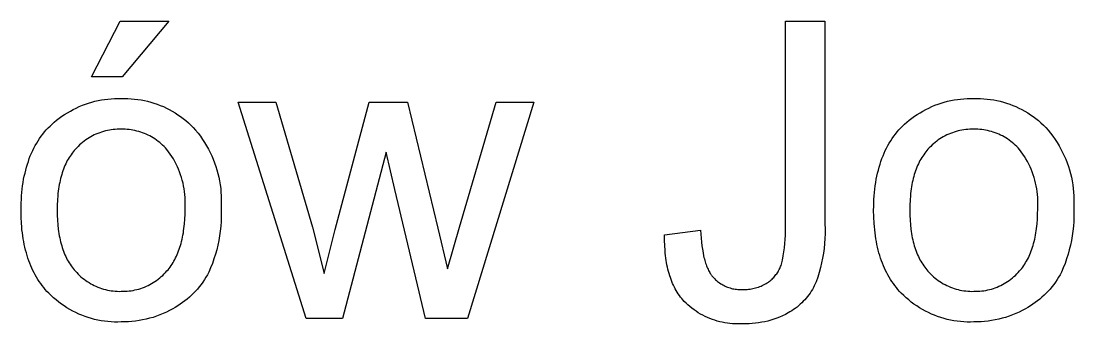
# Model space of a CAD drawing. Header units: millimetres. Extents: x 0 to 4030, y 0 to 2816.
# Drawn here: x 3095.6 to 3196.6, y 176.8 to 205.9 of the extents above; entities that cross this region are included whole.
import ezdxf

# ---------------------------------------------------------------- set-up
doc = ezdxf.new("R2010")
doc.units = ezdxf.units.MM
doc.header["$MEASUREMENT"] = 0
doc.layers.add('Domyślny', color=7, linetype='Continuous', true_color=0x000000)

msp = doc.modelspace()

# ---------------------------------------------------------------- linework, layer by layer
at = {"layer": 'Domyślny'}
for p, q in [((3102.3, 200.55), (3105.06, 205.91)), ((3105.06, 205.91), (3109.73, 205.91)), ((3109.73, 205.91), (3105.24, 200.55)), ((3168.87, 186.17), (3168.87, 205.91)), ((3168.87, 205.91), (3172.67, 205.91)), ((3172.67, 205.91), (3172.67, 186.45)), ((3105.24, 200.55), (3102.3, 200.55)), ((3101.73, 197.94), (3102.03, 198.04)), ((3102.03, 198.04), (3102.33, 198.13)), ((3102.33, 198.13), (3102.64, 198.21)), ((3102.64, 198.21), (3102.95, 198.28)), ((3102.95, 198.28), (3103.26, 198.34)), ((3103.26, 198.34), (3103.57, 198.39)), ((3103.57, 198.39), (3103.89, 198.43)), ((3103.89, 198.43), (3104.21, 198.46)), ((3104.21, 198.46), (3104.52, 198.47)), ((3104.52, 198.47), (3104.84, 198.48)), ((3104.84, 198.48), (3105.16, 198.48)), ((3105.16, 198.48), (3105.48, 198.48)), ((3105.48, 198.48), (3105.8, 198.48)), ((3105.8, 198.48), (3106.12, 198.46)), ((3106.12, 198.46), (3106.43, 198.43)), ((3106.43, 198.43), (3106.75, 198.4)), ((3106.75, 198.4), (3107.07, 198.35)), ((3107.07, 198.35), (3107.38, 198.29)), ((3107.38, 198.29), (3107.69, 198.21)), ((3107.69, 198.21), (3108, 198.13)), ((3108, 198.13), (3108.3, 198.04)), ((3108.3, 198.04), (3108.61, 197.94)), ((3122.89, 177.38), (3116.39, 198.13)), ((3116.39, 198.13), (3119.99, 198.13)), ((3119.99, 198.13), (3123.5, 186.15)), ((3125.69, 185.91), (3128.95, 198.13)), ((3128.95, 198.13), (3132.62, 198.13)), ((3132.62, 198.13), (3135.54, 186.04)), ((3137.6, 186.13), (3141.13, 198.13)), ((3144.75, 198.13), (3138.39, 177.38)), ((3141.13, 198.13), (3144.75, 198.13)), ((3183.52, 197.94), (3183.82, 198.04)), ((3183.82, 198.04), (3184.12, 198.13)), ((3184.12, 198.13), (3184.43, 198.21)), ((3184.43, 198.21), (3184.74, 198.28)), ((3184.74, 198.28), (3185.05, 198.34)), ((3185.05, 198.34), (3185.37, 198.39)), ((3185.37, 198.39), (3185.68, 198.43)), ((3185.68, 198.43), (3186, 198.46)), ((3186, 198.46), (3186.32, 198.47)), ((3186.32, 198.47), (3186.63, 198.48)), ((3186.63, 198.48), (3186.95, 198.48)), ((3186.95, 198.48), (3187.27, 198.48)), ((3187.27, 198.48), (3187.59, 198.48)), ((3187.59, 198.48), (3187.91, 198.46)), ((3187.91, 198.46), (3188.23, 198.43)), ((3188.23, 198.43), (3188.54, 198.4)), ((3188.54, 198.4), (3188.86, 198.35)), ((3188.86, 198.35), (3189.17, 198.29)), ((3189.17, 198.29), (3189.48, 198.21)), ((3189.48, 198.21), (3189.79, 198.13)), ((3189.79, 198.13), (3190.1, 198.04)), ((3190.1, 198.04), (3190.4, 197.94)), ((3099.47, 196.78), (3099.73, 196.96)), ((3099.73, 196.96), (3100, 197.12)), ((3100, 197.12), (3100.28, 197.28)), ((3100.28, 197.28), (3100.56, 197.43)), ((3100.56, 197.43), (3100.84, 197.57)), ((3100.84, 197.57), (3101.13, 197.7)), ((3101.13, 197.7), (3101.43, 197.83)), ((3101.43, 197.83), (3101.73, 197.94)), ((3108.61, 197.94), (3108.91, 197.82)), ((3108.91, 197.82), (3109.2, 197.7)), ((3109.2, 197.7), (3109.49, 197.56)), ((3109.49, 197.56), (3109.77, 197.42)), ((3109.77, 197.42), (3110.05, 197.27)), ((3110.05, 197.27), (3110.33, 197.1)), ((3110.33, 197.1), (3110.6, 196.93)), ((3181.26, 196.78), (3181.53, 196.96)), ((3181.53, 196.96), (3181.8, 197.12)), ((3181.8, 197.12), (3182.07, 197.28)), ((3182.07, 197.28), (3182.35, 197.43)), ((3182.35, 197.43), (3182.64, 197.57)), ((3182.64, 197.57), (3182.93, 197.7)), ((3182.93, 197.7), (3183.22, 197.83)), ((3183.22, 197.83), (3183.52, 197.94)), ((3190.4, 197.94), (3190.7, 197.82)), ((3190.7, 197.82), (3190.99, 197.7)), ((3190.99, 197.7), (3191.28, 197.56)), ((3191.28, 197.56), (3191.57, 197.42)), ((3191.57, 197.42), (3191.84, 197.27)), ((3191.84, 197.27), (3192.12, 197.1)), ((3192.12, 197.1), (3192.39, 196.93)), ((3098.33, 195.84), (3098.52, 196.02)), ((3098.52, 196.02), (3098.72, 196.2)), ((3098.72, 196.2), (3098.96, 196.4)), ((3098.96, 196.4), (3099.21, 196.59)), ((3099.21, 196.59), (3099.47, 196.78)), ((3110.6, 196.93), (3110.86, 196.75)), ((3110.86, 196.75), (3111.11, 196.56)), ((3111.11, 196.56), (3111.36, 196.36)), ((3111.36, 196.36), (3111.6, 196.15)), ((3111.6, 196.15), (3111.84, 195.93)), ((3180.12, 195.84), (3180.31, 196.02)), ((3180.31, 196.02), (3180.51, 196.2)), ((3180.51, 196.2), (3180.75, 196.4)), ((3180.75, 196.4), (3181, 196.59)), ((3181, 196.59), (3181.26, 196.78)), ((3192.39, 196.93), (3192.65, 196.75)), ((3192.65, 196.75), (3192.9, 196.56)), ((3192.9, 196.56), (3193.15, 196.36)), ((3193.15, 196.36), (3193.39, 196.15)), ((3193.39, 196.15), (3193.63, 195.93)), ((3097.48, 194.86), (3097.64, 195.07)), ((3097.64, 195.07), (3097.8, 195.27)), ((3097.8, 195.27), (3097.97, 195.47)), ((3097.97, 195.47), (3098.15, 195.66)), ((3098.15, 195.66), (3098.33, 195.84)), ((3102.57, 194.98), (3102.4, 194.9)), ((3102.74, 195.06), (3102.57, 194.98)), ((3102.92, 195.13), (3102.74, 195.06)), ((3103.1, 195.2), (3102.92, 195.13)), ((3103.28, 195.26), (3103.1, 195.2)), ((3103.46, 195.32), (3103.28, 195.26)), ((3103.65, 195.37), (3103.46, 195.32)), ((3103.83, 195.41), (3103.65, 195.37)), ((3104.02, 195.45), (3103.83, 195.41)), ((3104.21, 195.48), (3104.02, 195.45)), ((3104.4, 195.5), (3104.21, 195.48)), ((3104.59, 195.52), (3104.4, 195.5)), ((3104.78, 195.53), (3104.59, 195.52)), ((3104.97, 195.54), (3104.78, 195.53)), ((3105.16, 195.54), (3104.97, 195.54)), ((3105.35, 195.54), (3105.16, 195.54)), ((3105.54, 195.53), (3105.35, 195.54)), ((3105.73, 195.52), (3105.54, 195.53)), ((3105.92, 195.5), (3105.73, 195.52)), ((3106.11, 195.48), (3105.92, 195.5)), ((3106.29, 195.45), (3106.11, 195.48)), ((3106.48, 195.41), (3106.29, 195.45)), ((3106.66, 195.36), (3106.48, 195.41)), ((3106.85, 195.31), (3106.66, 195.36)), ((3107.03, 195.26), (3106.85, 195.31)), ((3107.21, 195.19), (3107.03, 195.26)), ((3107.39, 195.13), (3107.21, 195.19)), ((3107.56, 195.05), (3107.39, 195.13)), ((3107.73, 194.97), (3107.56, 195.05)), ((3107.9, 194.89), (3107.73, 194.97)), ((3111.84, 195.93), (3112.06, 195.71)), ((3112.06, 195.71), (3112.3, 195.43)), ((3112.3, 195.43), (3112.53, 195.15)), ((3112.53, 195.15), (3112.75, 194.86)), ((3179.27, 194.86), (3179.43, 195.07)), ((3179.43, 195.07), (3179.6, 195.27)), ((3179.6, 195.27), (3179.77, 195.47)), ((3179.77, 195.47), (3179.94, 195.66)), ((3179.94, 195.66), (3180.12, 195.84)), ((3184.36, 194.98), (3184.19, 194.9)), ((3184.54, 195.06), (3184.36, 194.98)), ((3184.71, 195.13), (3184.54, 195.06)), ((3184.89, 195.2), (3184.71, 195.13)), ((3185.07, 195.26), (3184.89, 195.2)), ((3185.25, 195.32), (3185.07, 195.26)), ((3185.44, 195.37), (3185.25, 195.32)), ((3185.62, 195.41), (3185.44, 195.37)), ((3185.81, 195.45), (3185.62, 195.41)), ((3186, 195.48), (3185.81, 195.45)), ((3186.19, 195.5), (3186, 195.48)), ((3186.38, 195.52), (3186.19, 195.5)), ((3186.57, 195.53), (3186.38, 195.52)), ((3186.76, 195.54), (3186.57, 195.53)), ((3186.95, 195.54), (3186.76, 195.54)), ((3187.14, 195.54), (3186.95, 195.54)), ((3187.33, 195.53), (3187.14, 195.54)), ((3187.52, 195.52), (3187.33, 195.53)), ((3187.71, 195.5), (3187.52, 195.52)), ((3187.9, 195.48), (3187.71, 195.5)), ((3188.08, 195.45), (3187.9, 195.48)), ((3188.27, 195.41), (3188.08, 195.45)), ((3188.46, 195.36), (3188.27, 195.41)), ((3188.64, 195.31), (3188.46, 195.36)), ((3188.82, 195.26), (3188.64, 195.31)), ((3189, 195.19), (3188.82, 195.26)), ((3189.18, 195.13), (3189, 195.19)), ((3189.35, 195.05), (3189.18, 195.13)), ((3189.52, 194.97), (3189.35, 195.05)), ((3189.69, 194.89), (3189.52, 194.97)), ((3193.63, 195.93), (3193.86, 195.71)), ((3193.86, 195.71), (3194.09, 195.43)), ((3194.09, 195.43), (3194.32, 195.15)), ((3194.32, 195.15), (3194.54, 194.86)), ((3096.79, 193.73), (3096.91, 193.96)), ((3096.91, 193.96), (3097.05, 194.2)), ((3097.05, 194.2), (3097.19, 194.42)), ((3097.19, 194.42), (3097.33, 194.64)), ((3097.33, 194.64), (3097.48, 194.86)), ((3101.16, 194.02), (3101.02, 193.88)), ((3101.3, 194.14), (3101.16, 194.02)), ((3101.44, 194.27), (3101.3, 194.14)), ((3101.59, 194.38), (3101.44, 194.27)), ((3101.75, 194.5), (3101.59, 194.38)), ((3101.91, 194.61), (3101.75, 194.5)), ((3102.07, 194.71), (3101.91, 194.61)), ((3102.23, 194.8), (3102.07, 194.71)), ((3102.4, 194.9), (3102.23, 194.8)), ((3108.07, 194.79), (3107.9, 194.89)), ((3108.23, 194.7), (3108.07, 194.79)), ((3108.39, 194.6), (3108.23, 194.7)), ((3108.55, 194.49), (3108.39, 194.6)), ((3108.7, 194.37), (3108.55, 194.49)), ((3108.85, 194.26), (3108.7, 194.37)), ((3108.99, 194.13), (3108.85, 194.26)), ((3109.13, 194.01), (3108.99, 194.13)), ((3109.27, 193.87), (3109.13, 194.01)), ((3112.75, 194.86), (3112.95, 194.56)), ((3112.95, 194.56), (3113.15, 194.26)), ((3113.15, 194.26), (3113.34, 193.95)), ((3113.34, 193.95), (3113.52, 193.63)), ((3178.58, 193.73), (3178.71, 193.96)), ((3178.71, 193.96), (3178.84, 194.2)), ((3178.84, 194.2), (3178.98, 194.42)), ((3178.98, 194.42), (3179.12, 194.64)), ((3179.12, 194.64), (3179.27, 194.86)), ((3182.95, 194.02), (3182.81, 193.88)), ((3183.09, 194.14), (3182.95, 194.02)), ((3183.24, 194.27), (3183.09, 194.14)), ((3183.39, 194.38), (3183.24, 194.27)), ((3183.54, 194.5), (3183.39, 194.38)), ((3183.7, 194.61), (3183.54, 194.5)), ((3183.86, 194.71), (3183.7, 194.61)), ((3184.02, 194.8), (3183.86, 194.71)), ((3184.19, 194.9), (3184.02, 194.8)), ((3189.86, 194.79), (3189.69, 194.89)), ((3190.02, 194.7), (3189.86, 194.79)), ((3190.18, 194.6), (3190.02, 194.7)), ((3190.34, 194.49), (3190.18, 194.6)), ((3190.49, 194.37), (3190.34, 194.49)), ((3190.64, 194.26), (3190.49, 194.37)), ((3190.79, 194.13), (3190.64, 194.26)), ((3190.93, 194.01), (3190.79, 194.13)), ((3191.06, 193.87), (3190.93, 194.01)), ((3194.54, 194.86), (3194.75, 194.56)), ((3194.75, 194.56), (3194.94, 194.26)), ((3194.94, 194.26), (3195.13, 193.95)), ((3195.13, 193.95), (3195.31, 193.63)), ((3096.34, 192.72), (3096.44, 192.98)), ((3096.44, 192.98), (3096.55, 193.23)), ((3096.55, 193.23), (3096.67, 193.48)), ((3096.67, 193.48), (3096.79, 193.73)), ((3100.25, 192.95), (3100.16, 192.81)), ((3100.35, 193.09), (3100.25, 192.95)), ((3100.45, 193.23), (3100.35, 193.09)), ((3100.55, 193.36), (3100.45, 193.23)), ((3100.65, 193.48), (3100.55, 193.36)), ((3100.76, 193.61), (3100.65, 193.48)), ((3100.89, 193.75), (3100.76, 193.61)), ((3101.02, 193.88), (3100.89, 193.75)), ((3109.4, 193.74), (3109.27, 193.87)), ((3109.53, 193.6), (3109.4, 193.74)), ((3109.7, 193.37), (3109.53, 193.6)), ((3109.86, 193.15), (3109.7, 193.37)), ((3110.01, 192.92), (3109.86, 193.15)), ((3110.16, 192.68), (3110.01, 192.92)), ((3113.52, 193.63), (3113.68, 193.31)), ((3113.68, 193.31), (3113.84, 192.98)), ((3113.84, 192.98), (3113.98, 192.65)), ((3130.57, 193.34), (3126.39, 177.38)), ((3131.4, 189.74), (3130.57, 193.34)), ((3178.13, 192.72), (3178.24, 192.98)), ((3178.24, 192.98), (3178.34, 193.23)), ((3178.34, 193.23), (3178.46, 193.48)), ((3178.46, 193.48), (3178.58, 193.73)), ((3182.05, 192.95), (3181.96, 192.81)), ((3182.14, 193.09), (3182.05, 192.95)), ((3182.24, 193.23), (3182.14, 193.09)), ((3182.34, 193.36), (3182.24, 193.23)), ((3182.44, 193.48), (3182.34, 193.36)), ((3182.55, 193.61), (3182.44, 193.48)), ((3182.68, 193.75), (3182.55, 193.61)), ((3182.81, 193.88), (3182.68, 193.75)), ((3191.19, 193.74), (3191.06, 193.87)), ((3191.32, 193.6), (3191.19, 193.74)), ((3191.49, 193.37), (3191.32, 193.6)), ((3191.65, 193.15), (3191.49, 193.37)), ((3191.8, 192.92), (3191.65, 193.15)), ((3191.95, 192.68), (3191.8, 192.92)), ((3195.31, 193.63), (3195.47, 193.31)), ((3195.47, 193.31), (3195.63, 192.98)), ((3195.63, 192.98), (3195.77, 192.65)), ((3096.07, 191.9), (3096.16, 192.18)), ((3096.16, 192.18), (3096.25, 192.45)), ((3096.25, 192.45), (3096.34, 192.72)), ((3099.76, 192.04), (3099.69, 191.88)), ((3099.84, 192.2), (3099.76, 192.04)), ((3099.91, 192.36), (3099.84, 192.2)), ((3099.99, 192.52), (3099.91, 192.36)), ((3100.08, 192.67), (3099.99, 192.52)), ((3100.16, 192.81), (3100.08, 192.67)), ((3110.3, 192.44), (3110.16, 192.68)), ((3110.43, 192.19), (3110.3, 192.44)), ((3110.55, 191.94), (3110.43, 192.19)), ((3110.66, 191.69), (3110.55, 191.94)), ((3113.98, 192.65), (3114.11, 192.31)), ((3114.11, 192.31), (3114.23, 191.97)), ((3114.23, 191.97), (3114.34, 191.63)), ((3177.87, 191.9), (3177.95, 192.18)), ((3177.95, 192.18), (3178.04, 192.45)), ((3178.04, 192.45), (3178.13, 192.72)), ((3181.55, 192.04), (3181.48, 191.88)), ((3181.63, 192.2), (3181.55, 192.04)), ((3181.7, 192.36), (3181.63, 192.2)), ((3181.78, 192.52), (3181.7, 192.36)), ((3181.87, 192.67), (3181.78, 192.52)), ((3181.96, 192.81), (3181.87, 192.67)), ((3192.09, 192.44), (3191.95, 192.68)), ((3192.22, 192.19), (3192.09, 192.44)), ((3192.34, 191.94), (3192.22, 192.19)), ((3192.45, 191.69), (3192.34, 191.94)), ((3195.77, 192.65), (3195.9, 192.31)), ((3195.9, 192.31), (3196.02, 191.97)), ((3196.02, 191.97), (3196.13, 191.63)), ((3095.8, 190.73), (3095.86, 191.03)), ((3095.86, 191.03), (3095.93, 191.33)), ((3095.93, 191.33), (3096, 191.62)), ((3096, 191.62), (3096.07, 191.9)), ((3099.39, 191), (3099.34, 190.81)), ((3099.45, 191.18), (3099.39, 191)), ((3099.5, 191.36), (3099.45, 191.18)), ((3099.56, 191.54), (3099.5, 191.36)), ((3099.63, 191.71), (3099.56, 191.54)), ((3099.69, 191.88), (3099.63, 191.71)), ((3110.76, 191.43), (3110.66, 191.69)), ((3110.86, 191.17), (3110.76, 191.43)), ((3110.94, 190.9), (3110.86, 191.17)), ((3111.02, 190.64), (3110.94, 190.9)), ((3114.34, 191.63), (3114.43, 191.28)), ((3114.43, 191.28), (3114.52, 190.93)), ((3114.52, 190.93), (3114.59, 190.57)), ((3177.59, 190.73), (3177.65, 191.03)), ((3177.65, 191.03), (3177.72, 191.33)), ((3177.72, 191.33), (3177.79, 191.62)), ((3177.79, 191.62), (3177.87, 191.9)), ((3181.19, 191), (3181.14, 190.81)), ((3181.24, 191.18), (3181.19, 191)), ((3181.29, 191.36), (3181.24, 191.18)), ((3181.35, 191.54), (3181.29, 191.36)), ((3181.42, 191.71), (3181.35, 191.54)), ((3181.48, 191.88), (3181.42, 191.71)), ((3192.55, 191.43), (3192.45, 191.69)), ((3192.65, 191.17), (3192.55, 191.43)), ((3192.74, 190.9), (3192.65, 191.17)), ((3192.81, 190.64), (3192.74, 190.9)), ((3196.13, 191.63), (3196.22, 191.28)), ((3196.22, 191.28), (3196.31, 190.93)), ((3196.31, 190.93), (3196.38, 190.57)), ((3095.66, 189.79), (3095.7, 190.11)), ((3095.7, 190.11), (3095.75, 190.42)), ((3095.75, 190.42), (3095.8, 190.73)), ((3099.18, 190.02), (3099.15, 189.81)), ((3099.22, 190.22), (3099.18, 190.02)), ((3099.26, 190.42), (3099.22, 190.22)), ((3099.3, 190.61), (3099.26, 190.42)), ((3099.34, 190.81), (3099.3, 190.61)), ((3111.09, 190.37), (3111.02, 190.64)), ((3111.15, 190.09), (3111.09, 190.37)), ((3111.2, 189.82), (3111.15, 190.09)), ((3114.59, 190.57), (3114.65, 190.21)), ((3114.65, 190.21), (3114.7, 189.85)), ((3177.45, 189.79), (3177.49, 190.11)), ((3177.49, 190.11), (3177.54, 190.42)), ((3177.54, 190.42), (3177.59, 190.73)), ((3180.97, 190.02), (3180.94, 189.81)), ((3181.01, 190.22), (3180.97, 190.02)), ((3181.05, 190.42), (3181.01, 190.22)), ((3181.09, 190.61), (3181.05, 190.42)), ((3181.14, 190.81), (3181.09, 190.61)), ((3192.88, 190.37), (3192.81, 190.64)), ((3192.94, 190.09), (3192.88, 190.37)), ((3192.99, 189.82), (3192.94, 190.09)), ((3196.38, 190.57), (3196.44, 190.21)), ((3196.44, 190.21), (3196.49, 189.85)), ((3095.58, 188.8), (3095.6, 189.14)), ((3095.6, 189.14), (3095.63, 189.47)), ((3095.63, 189.47), (3095.66, 189.79)), ((3099.07, 189.16), (3099.04, 188.71)), ((3099.09, 189.38), (3099.07, 189.16)), ((3099.12, 189.6), (3099.09, 189.38)), ((3099.15, 189.81), (3099.12, 189.6)), ((3111.24, 189.55), (3111.2, 189.82)), ((3111.27, 189.27), (3111.24, 189.55)), ((3111.29, 188.99), (3111.27, 189.27)), ((3111.31, 188.72), (3111.29, 188.99)), ((3114.7, 189.85), (3114.73, 189.49)), ((3114.73, 189.49), (3114.75, 189.13)), ((3114.75, 189.13), (3114.76, 188.77)), ((3134.34, 177.38), (3131.4, 189.74)), ((3177.37, 188.8), (3177.39, 189.14)), ((3177.39, 189.14), (3177.42, 189.47)), ((3177.42, 189.47), (3177.45, 189.79)), ((3180.86, 189.16), (3180.83, 188.71)), ((3180.89, 189.38), (3180.86, 189.16)), ((3180.91, 189.6), (3180.89, 189.38)), ((3180.94, 189.81), (3180.91, 189.6)), ((3193.03, 189.55), (3192.99, 189.82)), ((3193.06, 189.27), (3193.03, 189.55)), ((3193.08, 188.99), (3193.06, 189.27)), ((3193.1, 188.72), (3193.08, 188.99)), ((3196.49, 189.85), (3196.52, 189.49)), ((3196.52, 189.49), (3196.54, 189.13)), ((3196.54, 189.13), (3196.55, 188.77)), ((3095.55, 188.11), (3095.56, 188.46)), ((3095.55, 187.76), (3095.55, 188.11)), ((3095.56, 188.46), (3095.58, 188.8)), ((3099.02, 188.25), (3099.01, 187.77)), ((3099.04, 188.71), (3099.02, 188.25)), ((3111.28, 187.39), (3111.29, 187.88)), ((3111.29, 187.88), (3111.3, 188.16)), ((3111.3, 188.16), (3111.31, 188.44)), ((3111.31, 188.44), (3111.31, 188.72)), ((3114.76, 188.41), (3114.75, 188.05)), ((3114.75, 188.05), (3114.76, 187.59)), ((3114.76, 188.77), (3114.76, 188.41)), ((3177.34, 187.76), (3177.35, 188.11)), ((3177.35, 188.11), (3177.36, 188.46)), ((3177.36, 188.46), (3177.37, 188.8)), ((3180.81, 188.25), (3180.8, 187.77)), ((3180.83, 188.71), (3180.81, 188.25)), ((3193.07, 187.39), (3193.08, 187.88)), ((3193.08, 187.88), (3193.09, 188.16)), ((3193.09, 188.16), (3193.1, 188.44)), ((3193.1, 188.44), (3193.1, 188.72)), ((3196.55, 188.41), (3196.54, 188.05)), ((3196.54, 188.05), (3196.55, 187.59)), ((3196.55, 188.77), (3196.55, 188.41)), ((3095.56, 187.12), (3095.55, 187.76)), ((3095.59, 186.5), (3095.56, 187.12)), ((3099.01, 187.77), (3099.02, 187.29)), ((3099.02, 187.29), (3099.04, 186.82)), ((3111.23, 186.45), (3111.26, 186.91)), ((3111.26, 186.91), (3111.28, 187.39)), ((3114.76, 187.13), (3114.74, 186.68)), ((3114.76, 187.59), (3114.76, 187.13)), ((3177.35, 187.12), (3177.34, 187.76)), ((3177.38, 186.5), (3177.35, 187.12)), ((3180.8, 187.77), (3180.81, 187.29)), ((3180.81, 187.29), (3180.83, 186.82)), ((3193.02, 186.45), (3193.05, 186.91)), ((3193.05, 186.91), (3193.07, 187.39)), ((3196.55, 187.13), (3196.53, 186.68)), ((3196.55, 187.59), (3196.55, 187.13)), ((3095.62, 186.19), (3095.59, 186.5)), ((3095.64, 185.89), (3095.62, 186.19)), ((3095.68, 185.6), (3095.64, 185.89)), ((3099.04, 186.82), (3099.07, 186.37)), ((3099.07, 186.37), (3099.12, 185.94)), ((3099.12, 185.94), (3099.15, 185.73)), ((3111.15, 185.79), (3111.18, 186.01)), ((3111.18, 186.01), (3111.23, 186.45)), ((3114.71, 186.22), (3114.66, 185.76)), ((3114.74, 186.68), (3114.71, 186.22)), ((3123.5, 186.15), (3124.62, 181.7)), ((3124.62, 181.7), (3125.69, 185.91)), ((3135.54, 186.04), (3136.45, 182.13)), ((3136.45, 182.13), (3137.6, 186.13)), ((3157.28, 185.39), (3160.74, 185.86)), ((3160.74, 185.86), (3160.76, 185.45)), ((3168.88, 185.77), (3168.87, 186.17)), ((3172.67, 186.45), (3172.69, 185.98)), ((3172.69, 185.98), (3172.68, 185.51)), ((3177.41, 186.19), (3177.38, 186.5)), ((3177.44, 185.89), (3177.41, 186.19)), ((3177.47, 185.6), (3177.44, 185.89)), ((3180.83, 186.82), (3180.86, 186.37)), ((3180.86, 186.37), (3180.91, 185.94)), ((3180.91, 185.94), (3180.94, 185.73)), ((3192.94, 185.79), (3192.97, 186.01)), ((3192.97, 186.01), (3193.02, 186.45)), ((3196.5, 186.22), (3196.45, 185.76)), ((3196.53, 186.68), (3196.5, 186.22)), ((3095.72, 185.31), (3095.68, 185.6)), ((3095.76, 185.03), (3095.72, 185.31)), ((3095.81, 184.75), (3095.76, 185.03)), ((3099.15, 185.73), (3099.18, 185.52)), ((3099.18, 185.52), (3099.22, 185.31)), ((3099.22, 185.31), (3099.26, 185.11)), ((3099.26, 185.11), (3099.3, 184.92)), ((3099.3, 184.92), (3099.34, 184.73)), ((3110.95, 184.77), (3111, 184.97)), ((3111, 184.97), (3111.04, 185.17)), ((3111.04, 185.17), (3111.08, 185.37)), ((3111.08, 185.37), (3111.12, 185.58)), ((3111.12, 185.58), (3111.15, 185.79)), ((3114.52, 184.86), (3114.43, 184.41)), ((3114.6, 185.31), (3114.52, 184.86)), ((3114.66, 185.76), (3114.6, 185.31)), ((3157.28, 184.87), (3157.28, 185.39)), ((3157.3, 184.36), (3157.28, 184.87)), ((3160.76, 185.45), (3160.79, 185.07)), ((3160.79, 185.07), (3160.82, 184.7)), ((3168.83, 184.56), (3168.86, 184.96)), ((3168.86, 184.96), (3168.88, 185.36)), ((3168.88, 185.36), (3168.88, 185.77)), ((3172.67, 185.04), (3172.63, 184.57)), ((3172.68, 185.51), (3172.67, 185.04)), ((3177.51, 185.31), (3177.47, 185.6)), ((3177.55, 185.03), (3177.51, 185.31)), ((3177.6, 184.75), (3177.55, 185.03)), ((3180.94, 185.73), (3180.97, 185.52)), ((3180.97, 185.52), (3181.01, 185.31)), ((3181.01, 185.31), (3181.05, 185.11)), ((3181.05, 185.11), (3181.09, 184.92)), ((3181.09, 184.92), (3181.14, 184.73)), ((3192.74, 184.77), (3192.79, 184.97)), ((3192.79, 184.97), (3192.83, 185.17)), ((3192.83, 185.17), (3192.87, 185.37)), ((3192.87, 185.37), (3192.91, 185.58)), ((3192.91, 185.58), (3192.94, 185.79)), ((3196.31, 184.86), (3196.22, 184.41)), ((3196.39, 185.31), (3196.31, 184.86)), ((3196.45, 185.76), (3196.39, 185.31)), ((3095.86, 184.47), (3095.81, 184.75)), ((3095.92, 184.2), (3095.86, 184.47)), ((3095.99, 183.94), (3095.92, 184.2)), ((3096.06, 183.68), (3095.99, 183.94)), ((3099.34, 184.73), (3099.39, 184.54)), ((3099.39, 184.54), (3099.45, 184.35)), ((3099.45, 184.35), (3099.5, 184.17)), ((3099.5, 184.17), (3099.56, 183.99)), ((3099.56, 183.99), (3099.63, 183.82)), ((3110.6, 183.68), (3110.67, 183.85)), ((3110.67, 183.85), (3110.73, 184.03)), ((3110.73, 184.03), (3110.79, 184.21)), ((3110.79, 184.21), (3110.85, 184.39)), ((3110.85, 184.39), (3110.9, 184.58)), ((3110.9, 184.58), (3110.95, 184.77)), ((3114.32, 183.97), (3114.2, 183.53)), ((3114.43, 184.41), (3114.32, 183.97)), ((3157.33, 183.88), (3157.3, 184.36)), ((3157.35, 183.64), (3157.33, 183.88)), ((3160.82, 184.7), (3160.86, 184.34)), ((3160.86, 184.34), (3160.91, 184.01)), ((3160.91, 184.01), (3160.97, 183.68)), ((3168.74, 183.76), (3168.79, 184.16)), ((3168.79, 184.16), (3168.83, 184.56)), ((3172.59, 184.1), (3172.52, 183.63)), ((3172.63, 184.57), (3172.59, 184.1)), ((3177.66, 184.47), (3177.6, 184.75)), ((3177.72, 184.2), (3177.66, 184.47)), ((3177.78, 183.94), (3177.72, 184.2)), ((3177.85, 183.68), (3177.78, 183.94)), ((3181.14, 184.73), (3181.19, 184.54)), ((3181.19, 184.54), (3181.24, 184.35)), ((3181.24, 184.35), (3181.29, 184.17)), ((3181.29, 184.17), (3181.35, 183.99)), ((3181.35, 183.99), (3181.42, 183.82)), ((3192.4, 183.68), (3192.46, 183.85)), ((3192.46, 183.85), (3192.53, 184.03)), ((3192.53, 184.03), (3192.59, 184.21)), ((3192.59, 184.21), (3192.64, 184.39)), ((3192.64, 184.39), (3192.69, 184.58)), ((3192.69, 184.58), (3192.74, 184.77)), ((3196.11, 183.97), (3195.99, 183.53)), ((3196.22, 184.41), (3196.11, 183.97)), ((3096.13, 183.42), (3096.06, 183.68)), ((3096.21, 183.17), (3096.13, 183.42)), ((3096.3, 182.92), (3096.21, 183.17)), ((3096.39, 182.68), (3096.3, 182.92)), ((3099.63, 183.82), (3099.69, 183.65)), ((3099.69, 183.65), (3099.76, 183.49)), ((3099.76, 183.49), (3099.84, 183.32)), ((3099.84, 183.32), (3099.91, 183.17)), ((3099.91, 183.17), (3099.99, 183.01)), ((3099.99, 183.01), (3100.08, 182.86)), ((3100.08, 182.86), (3100.16, 182.72)), ((3110.13, 182.73), (3110.22, 182.88)), ((3110.22, 182.88), (3110.3, 183.03)), ((3110.3, 183.03), (3110.38, 183.19)), ((3110.38, 183.19), (3110.46, 183.35)), ((3110.46, 183.35), (3110.53, 183.51)), ((3110.53, 183.51), (3110.6, 183.68)), ((3114.06, 183.09), (3113.91, 182.66)), ((3114.2, 183.53), (3114.06, 183.09)), ((3157.37, 183.4), (3157.35, 183.64)), ((3157.4, 183.17), (3157.37, 183.4)), ((3157.43, 182.95), (3157.4, 183.17)), ((3157.47, 182.73), (3157.43, 182.95)), ((3160.97, 183.68), (3161.03, 183.38)), ((3161.03, 183.38), (3161.06, 183.23)), ((3161.06, 183.23), (3161.1, 183.09)), ((3161.1, 183.09), (3161.14, 182.95)), ((3161.14, 182.95), (3161.18, 182.82)), ((3161.18, 182.82), (3161.22, 182.69)), ((3168.5, 182.58), (3168.59, 182.97)), ((3168.59, 182.97), (3168.67, 183.37)), ((3168.67, 183.37), (3168.74, 183.76)), ((3172.44, 183.17), (3172.35, 182.7)), ((3172.52, 183.63), (3172.44, 183.17)), ((3177.93, 183.42), (3177.85, 183.68)), ((3178.01, 183.17), (3177.93, 183.42)), ((3178.09, 182.92), (3178.01, 183.17)), ((3178.18, 182.68), (3178.09, 182.92)), ((3181.42, 183.82), (3181.48, 183.65)), ((3181.48, 183.65), (3181.55, 183.49)), ((3181.55, 183.49), (3181.63, 183.32)), ((3181.63, 183.32), (3181.7, 183.17)), ((3181.7, 183.17), (3181.78, 183.01)), ((3181.78, 183.01), (3181.87, 182.86)), ((3181.87, 182.86), (3181.96, 182.72)), ((3191.92, 182.73), (3192.01, 182.88)), ((3192.01, 182.88), (3192.1, 183.03)), ((3192.1, 183.03), (3192.18, 183.19)), ((3192.18, 183.19), (3192.25, 183.35)), ((3192.25, 183.35), (3192.33, 183.51)), ((3192.33, 183.51), (3192.4, 183.68)), ((3195.85, 183.09), (3195.7, 182.66)), ((3195.99, 183.53), (3195.85, 183.09)), ((3096.49, 182.44), (3096.39, 182.68)), ((3096.59, 182.21), (3096.49, 182.44)), ((3096.69, 181.99), (3096.59, 182.21)), ((3096.8, 181.76), (3096.69, 181.99)), ((3100.16, 182.72), (3100.25, 182.57)), ((3100.25, 182.57), (3100.35, 182.43)), ((3100.35, 182.43), (3100.45, 182.3)), ((3100.45, 182.3), (3100.55, 182.17)), ((3100.55, 182.17), (3100.65, 182.04)), ((3100.65, 182.04), (3100.76, 181.92)), ((3100.76, 181.92), (3100.89, 181.78)), ((3109.41, 181.79), (3109.54, 181.93)), ((3109.54, 181.93), (3109.65, 182.05)), ((3109.65, 182.05), (3109.75, 182.18)), ((3109.75, 182.18), (3109.85, 182.31)), ((3109.85, 182.31), (3109.95, 182.45)), ((3109.95, 182.45), (3110.04, 182.59)), ((3110.04, 182.59), (3110.13, 182.73)), ((3113.56, 181.82), (3113.43, 181.57)), ((3113.74, 182.24), (3113.56, 181.82)), ((3113.91, 182.66), (3113.74, 182.24)), ((3157.51, 182.51), (3157.47, 182.73)), ((3157.56, 182.29), (3157.51, 182.51)), ((3157.61, 182.09), (3157.56, 182.29)), ((3157.66, 181.88), (3157.61, 182.09)), ((3157.71, 181.68), (3157.66, 181.88)), ((3161.22, 182.69), (3161.26, 182.56)), ((3161.26, 182.56), (3161.31, 182.44)), ((3161.31, 182.44), (3161.35, 182.32)), ((3161.35, 182.32), (3161.4, 182.21)), ((3161.4, 182.21), (3161.45, 182.1)), ((3161.45, 182.1), (3161.5, 181.99)), ((3161.5, 181.99), (3161.56, 181.89)), ((3161.56, 181.89), (3161.61, 181.79)), ((3168.11, 181.76), (3168.17, 181.86)), ((3168.17, 181.86), (3168.22, 181.96)), ((3168.22, 181.96), (3168.28, 182.06)), ((3168.28, 182.06), (3168.33, 182.16)), ((3168.33, 182.16), (3168.38, 182.26)), ((3168.38, 182.26), (3168.42, 182.37)), ((3168.42, 182.37), (3168.46, 182.47)), ((3168.46, 182.47), (3168.5, 182.58)), ((3172.24, 182.25), (3172.12, 181.79)), ((3172.35, 182.7), (3172.24, 182.25)), ((3178.28, 182.44), (3178.18, 182.68)), ((3178.38, 182.21), (3178.28, 182.44)), ((3178.49, 181.99), (3178.38, 182.21)), ((3178.6, 181.76), (3178.49, 181.99)), ((3181.96, 182.72), (3182.05, 182.57)), ((3182.05, 182.57), (3182.14, 182.43)), ((3182.14, 182.43), (3182.24, 182.3)), ((3182.24, 182.3), (3182.34, 182.17)), ((3182.34, 182.17), (3182.44, 182.04)), ((3182.44, 182.04), (3182.55, 181.92)), ((3182.55, 181.92), (3182.68, 181.78)), ((3191.2, 181.79), (3191.33, 181.93)), ((3191.33, 181.93), (3191.44, 182.05)), ((3191.44, 182.05), (3191.54, 182.18)), ((3191.54, 182.18), (3191.64, 182.31)), ((3191.64, 182.31), (3191.74, 182.45)), ((3191.74, 182.45), (3191.83, 182.59)), ((3191.83, 182.59), (3191.92, 182.73)), ((3195.35, 181.82), (3195.22, 181.57)), ((3195.53, 182.24), (3195.35, 181.82)), ((3195.7, 182.66), (3195.53, 182.24)), ((3096.92, 181.55), (3096.8, 181.76)), ((3097.04, 181.33), (3096.92, 181.55)), ((3097.17, 181.12), (3097.04, 181.33)), ((3097.3, 180.92), (3097.17, 181.12)), ((3097.44, 180.72), (3097.3, 180.92)), ((3100.89, 181.78), (3101.02, 181.64)), ((3101.02, 181.64), (3101.16, 181.51)), ((3101.16, 181.51), (3101.3, 181.38)), ((3101.3, 181.38), (3101.44, 181.25)), ((3101.44, 181.25), (3101.59, 181.14)), ((3101.59, 181.14), (3101.75, 181.02)), ((3101.75, 181.02), (3101.9, 180.91)), ((3101.9, 180.91), (3102.07, 180.81)), ((3102.07, 180.81), (3102.23, 180.71)), ((3108.08, 180.72), (3108.24, 180.82)), ((3108.24, 180.82), (3108.4, 180.92)), ((3108.4, 180.92), (3108.56, 181.03)), ((3108.56, 181.03), (3108.71, 181.14)), ((3108.71, 181.14), (3108.86, 181.26)), ((3108.86, 181.26), (3109, 181.39)), ((3109, 181.39), (3109.14, 181.51)), ((3109.14, 181.51), (3109.28, 181.65)), ((3109.28, 181.65), (3109.41, 181.79)), ((3112.98, 180.86), (3112.82, 180.64)), ((3113.14, 181.1), (3112.98, 180.86)), ((3113.29, 181.33), (3113.14, 181.1)), ((3113.43, 181.57), (3113.29, 181.33)), ((3157.78, 181.48), (3157.71, 181.68)), ((3157.84, 181.29), (3157.78, 181.48)), ((3157.91, 181.1), (3157.84, 181.29)), ((3157.98, 180.91), (3157.91, 181.1)), ((3158.06, 180.73), (3157.98, 180.91)), ((3161.61, 181.79), (3161.67, 181.7)), ((3161.67, 181.7), (3161.73, 181.61)), ((3161.73, 181.61), (3161.76, 181.56)), ((3161.76, 181.56), (3161.79, 181.52)), ((3161.79, 181.52), (3161.82, 181.48)), ((3161.82, 181.48), (3161.85, 181.44)), ((3161.85, 181.44), (3161.88, 181.4)), ((3161.88, 181.4), (3161.91, 181.36)), ((3161.91, 181.36), (3162, 181.27)), ((3162, 181.27), (3162.09, 181.18)), ((3162.09, 181.18), (3162.18, 181.09)), ((3162.18, 181.09), (3162.27, 181.01)), ((3162.27, 181.01), (3162.36, 180.93)), ((3162.36, 180.93), (3162.46, 180.86)), ((3162.46, 180.86), (3162.56, 180.78)), ((3167.02, 180.73), (3167.14, 180.8)), ((3167.14, 180.8), (3167.24, 180.87)), ((3167.24, 180.87), (3167.33, 180.93)), ((3167.33, 180.93), (3167.42, 181)), ((3167.42, 181), (3167.51, 181.08)), ((3167.51, 181.08), (3167.59, 181.15)), ((3167.59, 181.15), (3167.67, 181.23)), ((3167.67, 181.23), (3167.75, 181.32)), ((3167.75, 181.32), (3167.83, 181.4)), ((3167.83, 181.4), (3167.9, 181.49)), ((3167.9, 181.49), (3167.97, 181.58)), ((3167.97, 181.58), (3168.04, 181.67)), ((3168.04, 181.67), (3168.11, 181.76)), ((3171.82, 180.9), (3171.74, 180.71)), ((3171.98, 181.34), (3171.82, 180.9)), ((3172.12, 181.79), (3171.98, 181.34)), ((3178.71, 181.55), (3178.6, 181.76)), ((3178.83, 181.33), (3178.71, 181.55)), ((3178.96, 181.12), (3178.83, 181.33)), ((3179.09, 180.92), (3178.96, 181.12)), ((3179.23, 180.72), (3179.09, 180.92)), ((3182.68, 181.78), (3182.81, 181.64)), ((3182.81, 181.64), (3182.95, 181.51)), ((3182.95, 181.51), (3183.09, 181.38)), ((3183.09, 181.38), (3183.24, 181.25)), ((3183.24, 181.25), (3183.38, 181.14)), ((3183.38, 181.14), (3183.54, 181.02)), ((3183.54, 181.02), (3183.7, 180.91)), ((3183.7, 180.91), (3183.86, 180.81)), ((3183.86, 180.81), (3184.02, 180.71)), ((3189.87, 180.72), (3190.03, 180.82)), ((3190.03, 180.82), (3190.19, 180.92)), ((3190.19, 180.92), (3190.35, 181.03)), ((3190.35, 181.03), (3190.5, 181.14)), ((3190.5, 181.14), (3190.65, 181.26)), ((3190.65, 181.26), (3190.8, 181.39)), ((3190.8, 181.39), (3190.94, 181.51)), ((3190.94, 181.51), (3191.07, 181.65)), ((3191.07, 181.65), (3191.2, 181.79)), ((3194.78, 180.86), (3194.61, 180.64)), ((3194.93, 181.1), (3194.78, 180.86)), ((3195.08, 181.33), (3194.93, 181.1)), ((3195.22, 181.57), (3195.08, 181.33)), ((3097.58, 180.53), (3097.44, 180.72)), ((3097.73, 180.34), (3097.58, 180.53)), ((3097.88, 180.15), (3097.73, 180.34)), ((3098.04, 179.97), (3097.88, 180.15)), ((3098.2, 179.8), (3098.04, 179.97)), ((3098.43, 179.57), (3098.2, 179.8)), ((3102.23, 180.71), (3102.4, 180.62)), ((3102.4, 180.62), (3102.57, 180.54)), ((3102.57, 180.54), (3102.74, 180.46)), ((3102.74, 180.46), (3102.92, 180.38)), ((3102.92, 180.38), (3103.1, 180.31)), ((3103.1, 180.31), (3103.28, 180.25)), ((3103.28, 180.25), (3103.46, 180.2)), ((3103.46, 180.2), (3103.64, 180.15)), ((3103.64, 180.15), (3103.83, 180.1)), ((3103.83, 180.1), (3104.02, 180.07)), ((3104.02, 180.07), (3104.21, 180.03)), ((3104.21, 180.03), (3104.4, 180.01)), ((3104.4, 180.01), (3104.59, 179.99)), ((3104.59, 179.99), (3104.78, 179.98)), ((3104.78, 179.98), (3104.97, 179.97)), ((3104.97, 179.97), (3105.16, 179.98)), ((3105.16, 179.98), (3105.35, 179.98)), ((3105.35, 179.98), (3105.54, 179.98)), ((3105.54, 179.98), (3105.73, 179.99)), ((3105.73, 179.99), (3105.92, 180.01)), ((3105.92, 180.01), (3106.11, 180.04)), ((3106.11, 180.04), (3106.3, 180.07)), ((3106.3, 180.07), (3106.48, 180.11)), ((3106.48, 180.11), (3106.67, 180.15)), ((3106.67, 180.15), (3106.85, 180.2)), ((3106.85, 180.2), (3107.03, 180.26)), ((3107.03, 180.26), (3107.21, 180.32)), ((3107.21, 180.32), (3107.39, 180.39)), ((3107.39, 180.39), (3107.57, 180.46)), ((3107.57, 180.46), (3107.74, 180.54)), ((3107.74, 180.54), (3107.91, 180.63)), ((3107.91, 180.63), (3108.08, 180.72)), ((3112.1, 179.79), (3111.9, 179.6)), ((3112.29, 180), (3112.1, 179.79)), ((3112.47, 180.2), (3112.29, 180)), ((3112.65, 180.42), (3112.47, 180.2)), ((3112.82, 180.64), (3112.65, 180.42)), ((3158.14, 180.56), (3158.06, 180.73)), ((3158.22, 180.38), (3158.14, 180.56)), ((3158.31, 180.21), (3158.22, 180.38)), ((3158.4, 180.05), (3158.31, 180.21)), ((3158.5, 179.89), (3158.4, 180.05)), ((3158.6, 179.73), (3158.5, 179.89)), ((3162.56, 180.78), (3162.67, 180.71)), ((3162.67, 180.71), (3162.77, 180.65)), ((3162.77, 180.65), (3162.88, 180.59)), ((3162.88, 180.59), (3162.99, 180.53)), ((3162.99, 180.53), (3163.1, 180.48)), ((3163.1, 180.48), (3163.22, 180.42)), ((3163.22, 180.42), (3163.33, 180.38)), ((3163.33, 180.38), (3163.45, 180.34)), ((3163.45, 180.34), (3163.57, 180.3)), ((3163.57, 180.3), (3163.69, 180.26)), ((3163.69, 180.26), (3163.81, 180.23)), ((3163.81, 180.23), (3163.93, 180.21)), ((3163.93, 180.21), (3164.05, 180.19)), ((3164.05, 180.19), (3164.18, 180.17)), ((3164.18, 180.17), (3164.3, 180.16)), ((3164.3, 180.16), (3164.42, 180.15)), ((3164.42, 180.15), (3164.55, 180.14)), ((3164.55, 180.14), (3164.67, 180.14)), ((3164.67, 180.14), (3164.8, 180.15)), ((3164.8, 180.15), (3164.94, 180.15)), ((3164.94, 180.15), (3165.07, 180.15)), ((3165.07, 180.15), (3165.21, 180.16)), ((3165.21, 180.16), (3165.35, 180.17)), ((3165.35, 180.17), (3165.48, 180.19)), ((3165.48, 180.19), (3165.62, 180.21)), ((3165.62, 180.21), (3165.75, 180.24)), ((3165.75, 180.24), (3165.89, 180.27)), ((3165.89, 180.27), (3166.02, 180.3)), ((3166.02, 180.3), (3166.15, 180.34)), ((3166.15, 180.34), (3166.28, 180.38)), ((3166.28, 180.38), (3166.41, 180.43)), ((3166.41, 180.43), (3166.54, 180.48)), ((3166.54, 180.48), (3166.66, 180.54)), ((3166.66, 180.54), (3166.78, 180.6)), ((3166.78, 180.6), (3166.91, 180.66)), ((3166.91, 180.66), (3167.02, 180.73)), ((3171.24, 179.81), (3171.12, 179.65)), ((3171.35, 179.99), (3171.24, 179.81)), ((3171.46, 180.16), (3171.35, 179.99)), ((3171.56, 180.34), (3171.46, 180.16)), ((3171.65, 180.52), (3171.56, 180.34)), ((3171.74, 180.71), (3171.65, 180.52)), ((3179.37, 180.53), (3179.23, 180.72)), ((3179.52, 180.34), (3179.37, 180.53)), ((3179.67, 180.15), (3179.52, 180.34)), ((3179.83, 179.97), (3179.67, 180.15)), ((3179.99, 179.8), (3179.83, 179.97)), ((3180.22, 179.57), (3179.99, 179.8)), ((3184.02, 180.71), (3184.19, 180.62)), ((3184.19, 180.62), (3184.36, 180.54)), ((3184.36, 180.54), (3184.53, 180.46)), ((3184.53, 180.46), (3184.71, 180.38)), ((3184.71, 180.38), (3184.89, 180.31)), ((3184.89, 180.31), (3185.07, 180.25)), ((3185.07, 180.25), (3185.25, 180.2)), ((3185.25, 180.2), (3185.44, 180.15)), ((3185.44, 180.15), (3185.62, 180.1)), ((3185.62, 180.1), (3185.81, 180.07)), ((3185.81, 180.07), (3186, 180.03)), ((3186, 180.03), (3186.19, 180.01)), ((3186.19, 180.01), (3186.38, 179.99)), ((3186.38, 179.99), (3186.57, 179.98)), ((3186.57, 179.98), (3186.76, 179.97)), ((3186.76, 179.97), (3186.95, 179.98)), ((3186.95, 179.98), (3187.14, 179.98)), ((3187.14, 179.98), (3187.33, 179.98)), ((3187.33, 179.98), (3187.52, 179.99)), ((3187.52, 179.99), (3187.71, 180.01)), ((3187.71, 180.01), (3187.9, 180.04)), ((3187.9, 180.04), (3188.09, 180.07)), ((3188.09, 180.07), (3188.28, 180.11)), ((3188.28, 180.11), (3188.46, 180.15)), ((3188.46, 180.15), (3188.64, 180.2)), ((3188.64, 180.2), (3188.83, 180.26)), ((3188.83, 180.26), (3189.01, 180.32)), ((3189.01, 180.32), (3189.18, 180.39)), ((3189.18, 180.39), (3189.36, 180.46)), ((3189.36, 180.46), (3189.53, 180.54)), ((3189.53, 180.54), (3189.7, 180.63)), ((3189.7, 180.63), (3189.87, 180.72)), ((3193.89, 179.79), (3193.69, 179.6)), ((3194.08, 180), (3193.89, 179.79)), ((3194.27, 180.2), (3194.08, 180)), ((3194.44, 180.42), (3194.27, 180.2)), ((3194.61, 180.64), (3194.44, 180.42)), ((3098.67, 179.36), (3098.43, 179.57)), ((3098.91, 179.15), (3098.67, 179.36)), ((3099.16, 178.95), (3098.91, 179.15)), ((3099.42, 178.75), (3099.16, 178.95)), ((3111.05, 178.89), (3110.82, 178.73)), ((3111.27, 179.05), (3111.05, 178.89)), ((3111.49, 179.23), (3111.27, 179.05)), ((3111.7, 179.41), (3111.49, 179.23)), ((3111.9, 179.6), (3111.7, 179.41)), ((3158.71, 179.58), (3158.6, 179.73)), ((3158.81, 179.43), (3158.71, 179.58)), ((3158.93, 179.29), (3158.81, 179.43)), ((3159.04, 179.15), (3158.93, 179.29)), ((3159.16, 179.01), (3159.04, 179.15)), ((3159.34, 178.84), (3159.16, 179.01)), ((3159.52, 178.67), (3159.34, 178.84)), ((3170.45, 178.87), (3170.3, 178.73)), ((3170.59, 179.02), (3170.45, 178.87)), ((3170.73, 179.17), (3170.59, 179.02)), ((3170.87, 179.32), (3170.73, 179.17)), ((3171, 179.48), (3170.87, 179.32)), ((3171.12, 179.65), (3171, 179.48)), ((3180.46, 179.36), (3180.22, 179.57)), ((3180.7, 179.15), (3180.46, 179.36)), ((3180.95, 178.95), (3180.7, 179.15)), ((3181.21, 178.75), (3180.95, 178.95)), ((3192.84, 178.89), (3192.61, 178.73)), ((3193.06, 179.05), (3192.84, 178.89)), ((3193.28, 179.23), (3193.06, 179.05)), ((3193.49, 179.41), (3193.28, 179.23)), ((3193.69, 179.6), (3193.49, 179.41)), ((3099.68, 178.57), (3099.42, 178.75)), ((3099.95, 178.4), (3099.68, 178.57)), ((3100.23, 178.23), (3099.95, 178.4)), ((3100.51, 178.08), (3100.23, 178.23)), ((3100.8, 177.94), (3100.51, 178.08)), ((3101.09, 177.8), (3100.8, 177.94)), ((3101.39, 177.68), (3101.09, 177.8)), ((3109.18, 177.84), (3108.86, 177.71)), ((3109.49, 177.98), (3109.18, 177.84)), ((3109.8, 178.13), (3109.49, 177.98)), ((3110.11, 178.29), (3109.8, 178.13)), ((3110.35, 178.43), (3110.11, 178.29)), ((3110.59, 178.57), (3110.35, 178.43)), ((3110.82, 178.73), (3110.59, 178.57)), ((3159.71, 178.51), (3159.52, 178.67)), ((3159.91, 178.35), (3159.71, 178.51)), ((3160.11, 178.2), (3159.91, 178.35)), ((3160.31, 178.06), (3160.11, 178.2)), ((3160.52, 177.93), (3160.31, 178.06)), ((3160.74, 177.8), (3160.52, 177.93)), ((3160.96, 177.68), (3160.74, 177.8)), ((3169.13, 177.9), (3168.87, 177.76)), ((3169.31, 178), (3169.13, 177.9)), ((3169.48, 178.11), (3169.31, 178)), ((3169.66, 178.22), (3169.48, 178.11)), ((3169.82, 178.34), (3169.66, 178.22)), ((3169.99, 178.46), (3169.82, 178.34)), ((3170.14, 178.59), (3169.99, 178.46)), ((3170.3, 178.73), (3170.14, 178.59)), ((3181.48, 178.57), (3181.21, 178.75)), ((3181.75, 178.4), (3181.48, 178.57)), ((3182.02, 178.23), (3181.75, 178.4)), ((3182.3, 178.08), (3182.02, 178.23)), ((3182.59, 177.94), (3182.3, 178.08)), ((3182.88, 177.8), (3182.59, 177.94)), ((3183.18, 177.68), (3182.88, 177.8)), ((3190.97, 177.84), (3190.65, 177.71)), ((3191.29, 177.98), (3190.97, 177.84)), ((3191.59, 178.13), (3191.29, 177.98)), ((3191.9, 178.29), (3191.59, 178.13)), ((3192.14, 178.43), (3191.9, 178.29)), ((3192.38, 178.57), (3192.14, 178.43)), ((3192.61, 178.73), (3192.38, 178.57)), ((3101.69, 177.56), (3101.39, 177.68)), ((3101.99, 177.46), (3101.69, 177.56)), ((3102.3, 177.37), (3101.99, 177.46)), ((3102.61, 177.29), (3102.3, 177.37)), ((3102.92, 177.22), (3102.61, 177.29)), ((3103.24, 177.16), (3102.92, 177.22)), ((3103.56, 177.11), (3103.24, 177.16)), ((3103.88, 177.07), (3103.56, 177.11)), ((3104.2, 177.05), (3103.88, 177.07)), ((3104.52, 177.03), (3104.2, 177.05)), ((3104.84, 177.03), (3104.52, 177.03)), ((3105.16, 177.04), (3104.84, 177.03)), ((3105.5, 177.04), (3105.16, 177.04)), ((3105.85, 177.05), (3105.5, 177.04)), ((3106.19, 177.08), (3105.85, 177.05)), ((3106.53, 177.12), (3106.19, 177.08)), ((3106.87, 177.17), (3106.53, 177.12)), ((3107.21, 177.23), (3106.87, 177.17)), ((3107.55, 177.3), (3107.21, 177.23)), ((3107.88, 177.39), (3107.55, 177.3)), ((3108.21, 177.48), (3107.88, 177.39)), ((3108.54, 177.59), (3108.21, 177.48)), ((3108.86, 177.71), (3108.54, 177.59)), ((3126.39, 177.38), (3122.89, 177.38)), ((3138.39, 177.38), (3134.34, 177.38)), ((3161.18, 177.57), (3160.96, 177.68)), ((3161.41, 177.46), (3161.18, 177.57)), ((3161.63, 177.37), (3161.41, 177.46)), ((3161.87, 177.28), (3161.63, 177.37)), ((3162.1, 177.2), (3161.87, 177.28)), ((3162.34, 177.13), (3162.1, 177.2)), ((3162.58, 177.06), (3162.34, 177.13)), ((3162.82, 177.01), (3162.58, 177.06)), ((3163.07, 176.96), (3162.82, 177.01)), ((3163.32, 176.92), (3163.07, 176.96)), ((3163.56, 176.89), (3163.32, 176.92)), ((3163.81, 176.87), (3163.56, 176.89)), ((3164.06, 176.85), (3163.81, 176.87)), ((3164.31, 176.85), (3164.06, 176.85)), ((3164.56, 176.85), (3164.31, 176.85)), ((3164.81, 176.86), (3164.56, 176.85)), ((3165.11, 176.86), (3164.81, 176.86)), ((3165.41, 176.87), (3165.11, 176.86)), ((3165.7, 176.89), (3165.41, 176.87)), ((3166, 176.92), (3165.7, 176.89)), ((3166.3, 176.96), (3166, 176.92)), ((3166.6, 177.01), (3166.3, 176.96)), ((3166.89, 177.06), (3166.6, 177.01)), ((3167.18, 177.13), (3166.89, 177.06)), ((3167.47, 177.21), (3167.18, 177.13)), ((3167.76, 177.3), (3167.47, 177.21)), ((3168.04, 177.4), (3167.76, 177.3)), ((3168.32, 177.51), (3168.04, 177.4)), ((3168.59, 177.63), (3168.32, 177.51)), ((3168.87, 177.76), (3168.59, 177.63)), ((3183.48, 177.56), (3183.18, 177.68)), ((3183.78, 177.46), (3183.48, 177.56)), ((3184.09, 177.37), (3183.78, 177.46)), ((3184.4, 177.29), (3184.09, 177.37)), ((3184.72, 177.22), (3184.4, 177.29)), ((3185.03, 177.16), (3184.72, 177.22)), ((3185.35, 177.11), (3185.03, 177.16)), ((3185.67, 177.07), (3185.35, 177.11)), ((3185.99, 177.05), (3185.67, 177.07)), ((3186.31, 177.03), (3185.99, 177.05)), ((3186.63, 177.03), (3186.31, 177.03)), ((3186.95, 177.04), (3186.63, 177.03)), ((3187.3, 177.04), (3186.95, 177.04)), ((3187.64, 177.05), (3187.3, 177.04)), ((3187.98, 177.08), (3187.64, 177.05)), ((3188.32, 177.12), (3187.98, 177.08)), ((3188.66, 177.17), (3188.32, 177.12)), ((3189, 177.23), (3188.66, 177.17)), ((3189.34, 177.3), (3189, 177.23)), ((3189.67, 177.39), (3189.34, 177.3)), ((3190, 177.48), (3189.67, 177.39)), ((3190.33, 177.59), (3190, 177.48)), ((3190.65, 177.71), (3190.33, 177.59))]:
    msp.add_line(p, q, dxfattribs=at)

doc.saveas('drawing.dxf')
